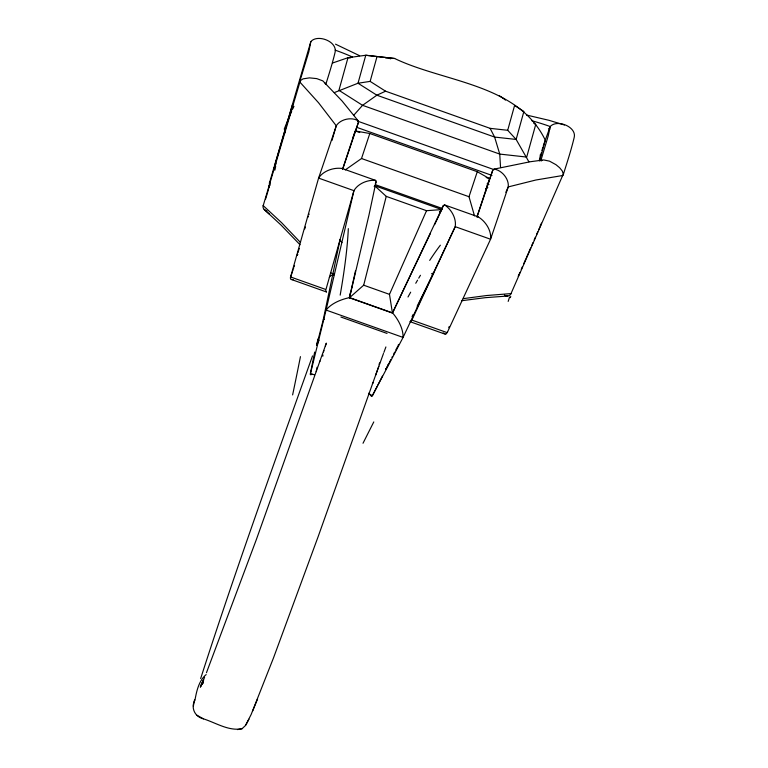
<?xml version="1.0" encoding="UTF-8"?>
<svg xmlns="http://www.w3.org/2000/svg" width="768" height="768" viewBox="0 0 768 768"><rect width="100%" height="100%" fill="white"/><g stroke="black" fill="none" stroke-linecap="round" stroke-linejoin="round"><path stroke-width="1.15" d="M194.88 700.646C196.474 691.517 198.758 680.717 206.15 674.573M274.541 166.32L276.096 163.661M322.829 356.218L322.934 354.912M368.621 394.118L372.49 395.501L403.066 337.421C403.373 328.637 398.045 319.229 392.563 312.893L349.574 297.61L368.986 215.002L376.051 181.843L375.744 180.442C367.805 179.53 358.013 183.562 353.933 190.666L325.939 289.536L290.592 276.97L318.586 178.099A310.618 5.27 -70.4 0 0 325.67 157.286L332.218 137.875A304.915 5.174 -70.4 0 0 336.269 125.779C340.416 119.126 351.562 116.726 358.138 120.797L358.282 122.822L353.059 137.309M194.323 701.088C190.992 708.624 195.206 716.947 203.453 718.848C215.837 722.765 228.662 731.328 242.045 728.726L245.53 725.472L251.155 714.47L273.552 657.773L318.106 536.755L372.941 382.656M194.602 699.59L193.373 706.128M314.669 352.07L310.234 374.381M316.224 371.635L316.646 369.456M316.858 368.362L317.078 367.277M340.07 239.683L323.184 320.035L316.646 345.418L317.933 339.062M349.411 297.216L350.458 292.57M351.494 287.914L351.85 286.368M430.483 233.29L392.438 313.075L349.44 297.792L355.469 270.931M316.646 345.418L319.104 340.205M540.298 156.288L540.278 154.752M349.44 297.792L363.686 285.197L386.237 196.378L374.611 185.693L374.227 186.662M323.53 351.926L323.923 350.486M334.31 92.602L358.013 83.232L370.138 81.389L377.03 56.544L394.637 58.493C444.691 82.56 518.054 83.654 545.29 140.189L539.549 160.915M394.637 58.493L365.77 55.248L358.013 83.232L376.867 95.203L494.621 137.069L516.134 139.44L507.706 130.291L514.598 105.446L523.891 111.456L516.134 139.44L528.874 161.77M539.386 159.773L541.296 152.87M541.939 150.566L542.89 147.11M269.664 182.285L310.819 41.645C317.434 33.686 338.477 41.616 334.886 53.136C332.39 63.446 329.165 73.574 326.016 83.702M297.629 254.256L297.37 255.024L297.619 254.15M298.118 252.394L298.368 251.51M298.704 250.339L299.251 248.4M304.781 228.931L305.338 226.982M308.16 217.037L308.352 216.394M331.968 140.458L336.259 125.789L318.557 102.768L299.674 81.85L308.813 51.859L310.819 41.645M325.709 290.294L326.467 291.974M274.56 166.022L292.579 104.515L292.723 107.894M329.376 277.392L329.578 276.883A5.779 3.811 7.2 0 1 334.147 274.752M285.37 130.867L284.602 133.296M269.194 185.635L268.608 187.526L269.194 186.058M518.189 276.317L518.65 275.261M297.37 255.024L297.59 254.381M200.65 678.557C235.507 570.202 274.109 463.085 312.509 355.939M540.979 160.118L548.266 135.773L550.205 126.538A449.328 314.419 -83.7 0 0 531.859 120.778M541.046 224.266L541.421 223.123M342.538 169.238L354.854 132.058M345.245 169.93L361.517 158.515L369.802 133.507L477.283 171.715L489.581 178.694L476.89 216.998M474.49 215.875L469.008 196.723L477.283 171.715M308.89 214.666L309.11 214.022M485.712 191.347L477.37 216.038M292.291 272.093L290.323 277.987L290.928 279.312L326.362 291.936M292.675 270.97L293.05 269.856M293.424 268.742L293.798 267.638M294.173 266.544L294.538 265.459M447.235 332.285L445.853 334.214L443.203 332.909M448.771 327.715L449.146 326.592M343.018 168.278L351.35 143.587A278.698 4.733 -70.4 0 0 358.291 122.784M325.315 346.07L325.824 344.592M319.939 361.018L256.416 539.386L206.458 672.72M319.709 361.67L326.342 343.133L326.083 343.862M372.72 383.27L378.806 366.326M386.275 368.285L385.968 369.072L386.458 368.17M487.018 186.182L492.634 170.582L494.093 169.123L530.362 161.722L543.715 159.946L549.533 161.155L555.955 164.678L559.661 167.75L562.291 171.005L563.29 174.086L511.018 293.587L486.566 295.536L463.296 298.646M543.341 145.603L550.205 126.538C557.174 118.886 576.912 126.893 574.186 137.472C571.123 150.317 566.966 162.874 563.011 175.459L535.853 180.01L508.234 186.922L505.843 192.298M375.61 375.197L383.491 353.491M383.894 352.406L385.901 346.944M375.322 183.773L376.051 181.843M441.773 209.578L443.232 205.718L444.432 204.854C451.306 209.107 456.605 218.486 455.213 226.666L411.869 320.083L447.216 332.65L490.56 239.232A310.618 5.27 -70.4 0 0 497.645 218.419L504.192 199.008A304.915 5.174 -70.4 0 0 508.234 186.922C509.242 179.002 501.84 170.131 494.093 169.123M257.597 698.947L252.614 711.072M204.595 677.299L200.371 687.168L203.654 679.891L200.861 685.709L203.376 682.483M379.642 362.899L379.037 364.339M518.765 275.002L519.35 273.677M519.581 273.149L519.926 272.352M521.222 269.414L522.403 266.736M523.574 264.058L525.936 258.701M526.33 257.808L528.288 253.344M528.682 252.451L530.65 247.978M531.83 245.299L533.002 242.621M534.182 239.942L535.363 237.264M536.544 234.586L537.715 231.907M538.896 229.229L539.28 228.365M539.539 227.779L539.914 226.915M540.298 226.042L540.941 224.592L540.288 225.12M392.438 313.075L389.482 294.365L426.538 210.701L441.792 209.568L434.592 224.669M411.542 320.803L409.92 321.638L445.008 334.109M417.197 308.602L417.379 308.093A5.779 3.84 30.3 0 0 417.36 306.835M392.563 312.893L443.232 205.718M201.562 684.422L202.493 682.483M397.795 346.013L397.421 346.79M398.582 344.4L398.246 345.091M412.08 316.618L413.107 314.506M417.187 306.173L423.235 293.894M423.734 292.886L433.709 272.976M385.978 369.101L386.39 368.285M386.669 367.738L387.216 366.653M387.936 365.213L387.485 366.115L388.694 363.802M388.214 364.675L388.483 364.138M386.717 367.67L387.226 366.672M372.038 396.355L377.27 386.15M377.914 384.883L382.397 376.138M389.242 362.746L390.864 359.558M391.958 357.437L392.496 356.371M393.59 354.25L394.675 352.128M395.76 350.006L396.307 348.95M396.701 348.173L397.018 347.558M372.442 383.482L372.95 382.512M245.875 724.896L248.966 719.194M269.539 185.453L269.933 184.858M323.29 319.776L324.47 319.238M200.4 686.323L203.28 682.608M353.674 115.354L362.563 105.322L376.867 95.203L385.574 91.19L490.099 128.342L507.706 130.291M541.066 161.011L542.218 160.262M439.402 211.69L441.408 210.547M485.674 188.573L487.795 187.594M332.525 63.024L347.971 57.715L365.77 55.248L377.03 56.544M312.211 374.4L310.464 374.736M385.738 58.003L387.283 57.619L390.653 58.819M477.322 216.97L478.09 216.816C485.424 221.088 491.664 230.525 490.56 239.232L455.213 226.666L403.066 337.421L326.074 310.061L353.933 190.666L318.586 178.099C323.213 170.774 333.773 167.27 342.096 168.47L375.744 180.442M237.446 729.6L242.045 728.726M461.76 300.71L485.309 297.677L507.773 296.026M293.136 279.648L291.274 279.466M350.314 57.974L347.971 57.715L338.938 90.317L362.563 105.322L499.738 154.08L526.704 157.066L535.738 124.454L533.77 123.206M369.802 133.507L355.229 130.934L359.741 132.538M548.438 128.784L549.965 129.082M526.55 115.046L548.938 120.298L564.48 125.002M387.043 333.427L340.896 317.03M357.485 121.104L494.074 169.651M356.534 127.267L491.99 175.421M486.192 177.485L489.581 178.694M487.075 183.878L488.947 184.541M361.517 158.515L469.008 196.723M444.432 204.854L478.09 216.816M375.293 184.656L441.907 208.339M374.611 185.693L441.792 209.568M386.237 196.378L426.538 210.701M330.662 272.88L334.051 274.08M363.686 285.197L389.482 294.365M314.362 374.832L310.483 373.459L326.074 310.061C331.507 303.168 341.405 299.309 349.574 297.61M335.53 44.17L359.616 55.709M371.597 396.47L370.435 395.203M197.011 715.267L203.453 718.848M370.138 81.389L385.574 91.19M499.162 95.645L502.464 97.805M502.838 98.045L505.478 100.099M264.778 210.01L281.059 225.082L300.029 244.752M264.125 209.424L269.52 214.224M300.557 242.544L281.578 222.672L263.203 205.622L300.346 80.621L303.082 78.864L309.475 77.866L316.762 78.614L322.819 80.87L342.125 101.05L358.138 120.797M342.096 168.47L342.547 169.066M369.792 394.176L369.12 392.899M490.099 128.342L494.621 137.069L499.738 154.08L500.563 167.568M325.142 83.098L325.546 84.394M433.469 272.87A6.067 3.331 9.1 0 1 431.434 273.821M408 296.995A267.494 29.722 -67.3 0 1 410.678 292.176M415.757 283.258A267.494 29.722 -67.3 0 1 417.562 280.157M418.733 278.16A267.494 29.722 -67.3 0 1 420.451 275.27M429.696 260.41A267.494 29.722 -67.3 0 1 440.362 245.194M348.317 228.614A267.494 38.707 -73.6 0 1 340.176 295.142M341.971 242.621A6.067 3.36 28.8 0 1 340.291 239.75M335.213 50.17A449.328 303.629 -57.6 0 1 352.474 57.014M492.643 170.544A278.698 4.733 -70.4 0 1 485.702 191.376M269.712 185.462A6.029 5.578 -74.5 0 1 269.52 182.256M511.085 293.789A6.029 5.059 63.9 0 1 504.403 295.162M266.899 210.806A6.029 4.973 -26.8 0 1 263.05 205.622M509.558 297.072A246.432 4.003 -70.5 0 1 508.176 301.402M363.014 443.261A250.656 6.298 -63.5 0 1 373.786 421.92M300.442 356.64A250.656 14.746 -77.4 0 1 292.618 394.925M269.578 182.515A246.432 4.224 -70.3 0 1 268.733 188.41M268.522 189.178A246.432 4.224 -70.3 0 1 267.514 192.682M267.216 193.67A246.432 4.224 -70.3 0 1 265.507 199.277M273.571 169.046A263.731 4.618 -70.1 0 1 274.838 170.179M284.218 129.158A245.232 4.723 -70.5 0 1 291.734 111.014M292.57 109.171A245.232 4.723 -70.5 0 1 293.962 106.387M510.739 296.458A263.731 4.33 -70.7 0 1 510.365 297.638"/></g></svg>
